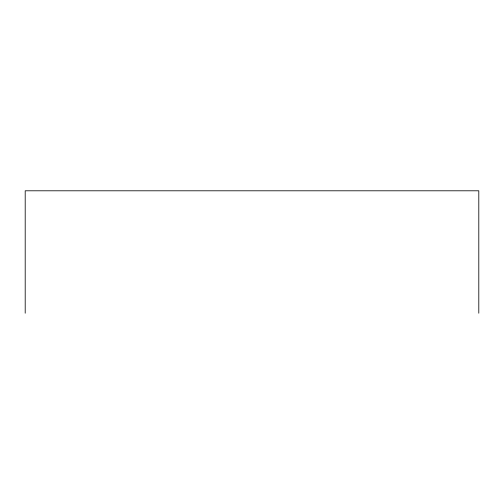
<?xml version="1.0" encoding="UTF-8"?>
<svg xmlns="http://www.w3.org/2000/svg" width="504" height="504" viewBox="0 0 504 504"><rect width="100%" height="100%" fill="white"/><g stroke="black" fill="none" stroke-linecap="round" stroke-linejoin="round"><path stroke-width="0.76" d="M478.8 313.204L478.8 190.796L25.2 190.796L25.2 313.204"/></g></svg>
